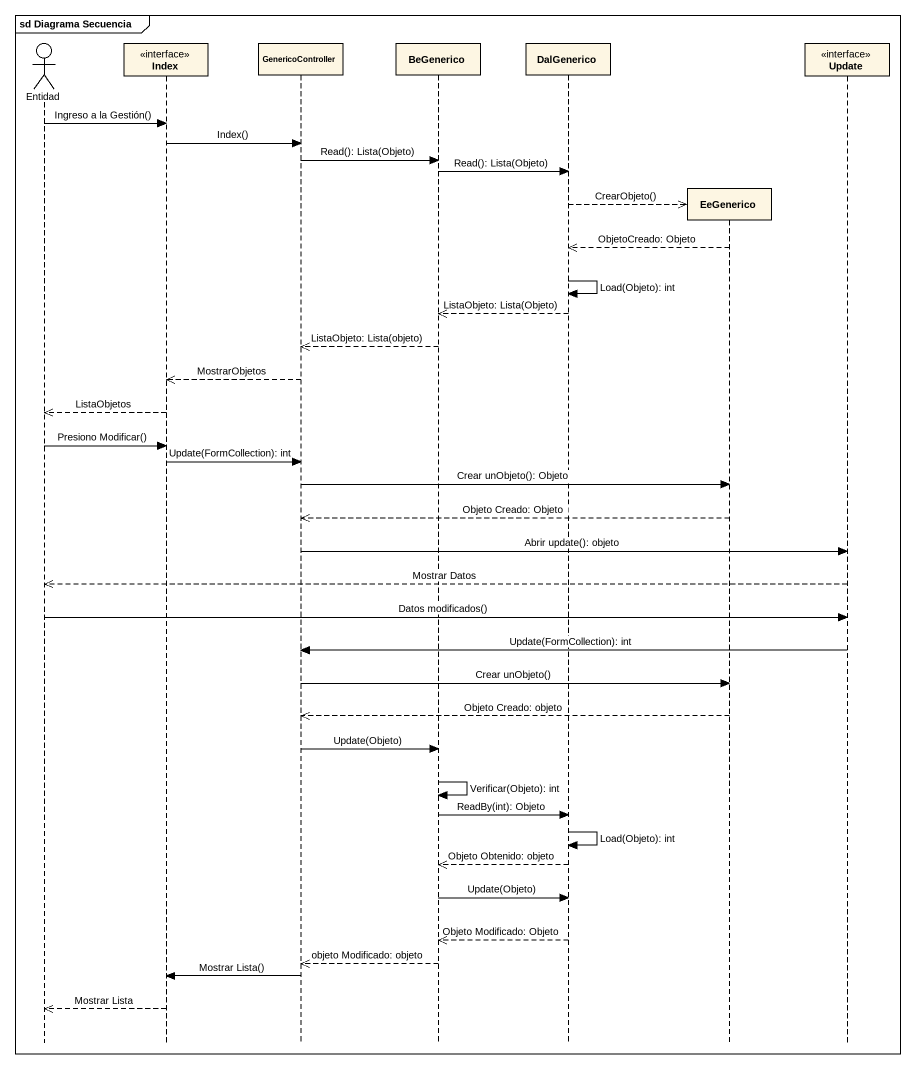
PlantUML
@startuml
mainframe sd Diagrama Secuencia
hide footbox
actor Entidad
participant Index <<interface>>
participant GenericoController
participant BeGenerico
participant DalGenerico
participant EeGenerico
participant Update <<interface>>

Entidad -> Index : Ingreso a la Gestión()
Index -> GenericoController : Index()
GenericoController -> BeGenerico : Read(): Lista(Objeto)
BeGenerico -> DalGenerico : Read(): Lista(Objeto)
DalGenerico -->> EeGenerico ** : CrearObjeto()
EeGenerico -->> DalGenerico : ObjetoCreado: Objeto
DalGenerico -> DalGenerico : Load(Objeto): int
DalGenerico -->> BeGenerico : ListaObjeto: Lista(Objeto)
BeGenerico -->> GenericoController : ListaObjeto: Lista(objeto)
GenericoController -->> Index : MostrarObjetos
Index -->> Entidad : ListaObjetos
Entidad -> Index : Presiono Modificar()
Index -> GenericoController : Update(FormCollection): int
GenericoController -> EeGenerico : Crear unObjeto(): Objeto
EeGenerico -->> GenericoController : Objeto Creado: Objeto
GenericoController -> Update : Abrir update(): objeto
Update -->> Entidad : Mostrar Datos
Entidad -> Update : Datos modificados()
Update -> GenericoController : Update(FormCollection): int
GenericoController -> EeGenerico : Crear unObjeto()
EeGenerico -->> GenericoController : Objeto Creado: objeto
GenericoController -> BeGenerico : Update(Objeto)
BeGenerico -> BeGenerico : Verificar(Objeto): int
BeGenerico -> DalGenerico : ReadBy(int): Objeto
DalGenerico -> DalGenerico : Load(Objeto): int
DalGenerico -->> BeGenerico : Objeto Obtenido: objeto
BeGenerico -> DalGenerico : Update(Objeto)
DalGenerico -->> BeGenerico : Objeto Modificado: Objeto
BeGenerico -->> GenericoController : objeto Modificado: objeto
GenericoController -> Index : Mostrar Lista()
Index -->> Entidad : Mostrar Lista
@enduml
